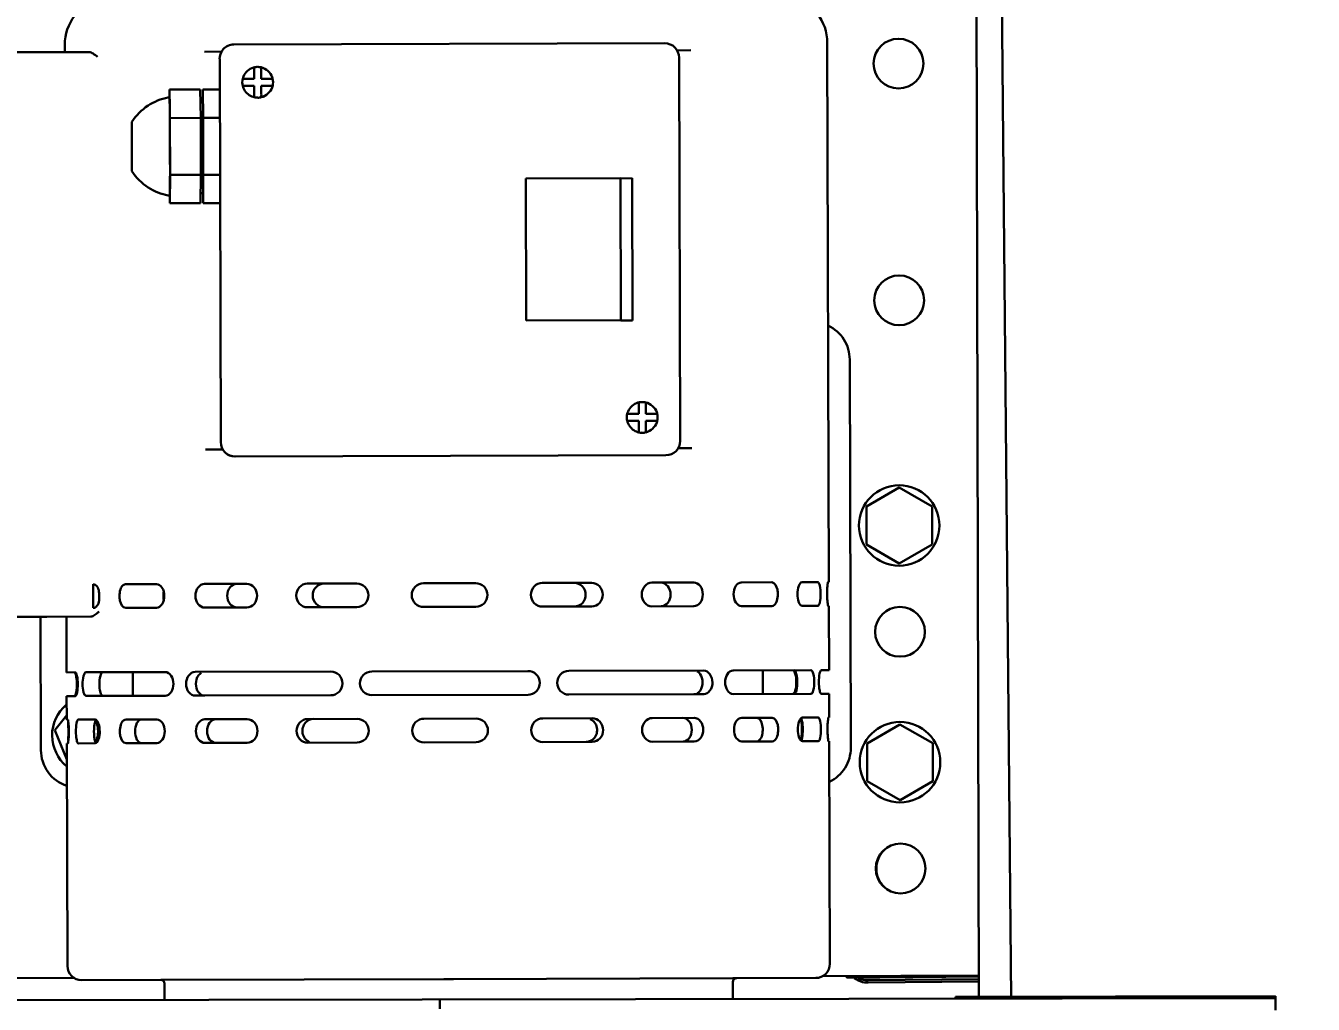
# Model space of a CAD drawing. Header units: millimetres. Extents: x 13935 to 21534, y -198 to 9202.
# Drawn here: x 15567.5 to 15839.3, y 677.2 to 883.9 of the extents above; entities that cross this region are included whole.
import ezdxf

# ---------------------------------------------------------------- set-up
doc = ezdxf.new("R2010")
doc.units = ezdxf.units.MM
doc.header["$LTSCALE"] = 326.7
doc.header["$PDMODE"] = 3
doc.header["$PDSIZE"] = 8
doc.linetypes.add('DASHED', pattern=[0.2, 0.1, -0.1])
doc.layers.get('0').update_dxf_attribs({"linetype": 'CONTINUOUS'})
doc.layers.get('Defpoints').update_dxf_attribs({"linetype": 'CONTINUOUS'})
doc.styles.get("Standard").update_dxf_attribs({"font": 'calibri.ttf'})
doc.dimstyles.get("Standard").update_dxf_attribs({"dimtxt": 35, "dimasz": 35, "dimexe": 0.08, "dimexo": 1, "dimtad": 1, "dimdsep": 46, "dimtxsty": 'Standard', "dimblk": '_FILLED', "dimblk1": '_FILLED', "dimblk2": '_FILLED', "dimcen": 0.09, "dimazin": 2, "dimtol": 1, "dimtp": 0.01, "dimtm": 0.01, "dimtfac": 1, "dimtofl": 0, "dimtmove": 0, "dimatfit": 3, "dimldrblk": '_FILLED', "dimfxl": 1, "dimtolj": 1, "dimarcsym": 0})

# ---------------------------------------------------------------- blocks, each defined once
blk = doc.blocks.new('_FILLED')
at = {"color": 0, "linetype": 'ByBlock'}
blk.add_solid([(0, 0), (-1, 0.2143), (-1, -0.2143)], dxfattribs=at)
blk = doc.blocks.new('*D1985')
at = {"color": 0, "linetype": 'ByBlock', "lineweight": -2}
for p, q in [((15649.72, 946.34), (15967.77, 946.34)), ((15967.69, 896.34), (15967.69, 742.4)), ((15967.69, 551.69), (15967.69, 705.64)), ((15689.04, 501.69), (15967.77, 501.69))]:
    blk.add_line(p, q, dxfattribs=at)
at = {"layer": 'Defpoints', "color": 0}
for p in [(15648.72, 946.34), (15967.69, 946.34), (15688.04, 501.69)]:
    blk.add_point(p, dxfattribs=at)
at = {"color": 0, "linetype": 'ByBlock', "lineweight": -2, "xscale": 50, "yscale": 50, "zscale": 50}
for p, rotation in [((15967.69, 946.34), 90), ((15967.69, 501.69), 270)]:
    blk.add_blockref('_FILLED', p, dxfattribs=dict(at, rotation=rotation))
at = {"color": 0, "lineweight": 30, "insert": (15967.69, 724.02), "char_height": 35, "attachment_point": 5}
blk.add_mtext('\\A1;\\A1;445', dxfattribs=at)

msp = doc.modelspace()

# ---------------------------------------------------------------- linework, layer by layer
at = {"linetype": 'Continuous', "lineweight": 30}
for p, q in [((15773.02394, 941.14297), (15775.54179, 678.42549)), ((15768.19123, 890.27777), (15768.70414, 678.41472)), ((15546.50279, 878.25118), (15571.55294, 878.32224)), ((15571.55294, 878.32224), (15580.83067, 878.34871)), ((15575.69574, 879.86848), (15575.7001, 878.3331)), ((15605.18864, 878.41907), (15608.84917, 878.42965)), ((15611.39157, 879.93916), (15702.38988, 880.1973)), ((15704.93213, 878.70216), (15707.87863, 878.71038)), ((15736.6951, 880.32523), (15737.01836, 766.38031)), ((15608.62993, 795.93098), (15608.40013, 876.93066)), ((15705.39834, 877.20582), (15705.62813, 796.20615)), ((15613.26436, 872.69454), (15613.26167, 872.69451)), ((15613.26436, 872.69454), (15614.09855, 872.69694)), ((15614.09855, 872.69694), (15615.6809, 872.70143)), ((15615.66706, 875.11363), (15615.66975, 875.11365)), ((15615.6809, 872.70143), (15615.67641, 874.2838)), ((15617.17639, 874.28805), (15617.18087, 872.70568)), ((15617.18087, 872.70568), (15618.76323, 872.71017)), ((15619.5888, 872.71248), (15618.76323, 872.71017)), ((15604.31633, 870.41834), (15597.81645, 870.39991)), ((15597.88944, 864.40047), (15597.81645, 870.39991)), ((15604.38932, 864.41891), (15604.31633, 870.41834)), ((15608.4078, 870.42995), (15604.81632, 870.41976)), ((15604.88931, 864.42033), (15604.81632, 870.41976)), ((15613.26592, 871.19452), (15613.26862, 871.19455)), ((15614.10281, 871.19694), (15613.26862, 871.19455)), ((15615.68516, 871.20143), (15614.10281, 871.19694)), ((15615.68965, 869.61906), (15615.68516, 871.20143)), ((15618.76748, 871.21018), (15617.18513, 871.20569)), ((15617.18513, 871.20569), (15617.18962, 869.62331)), ((15619.59306, 871.21249), (15618.76748, 871.21018)), ((15604.8223, 868.31208), (15604.32231, 868.31066)), ((15615.68769, 868.78912), (15615.685, 868.7891)), ((15604.38932, 864.41891), (15597.88944, 864.40047)), ((15597.92348, 852.40052), (15597.88944, 864.40047)), ((15604.42336, 852.41896), (15604.38932, 864.41891)), ((15604.88931, 864.42033), (15608.42483, 864.43036)), ((15604.88931, 864.42033), (15604.92335, 852.42038)), ((15597.88454, 846.4), (15597.92348, 852.40052)), ((15604.42336, 852.41896), (15597.92348, 852.40052)), ((15604.38442, 846.41844), (15604.42336, 852.41896)), ((15604.88441, 846.41986), (15604.92335, 852.42038)), ((15604.92335, 852.42038), (15608.45887, 852.43041)), ((15693.05606, 851.6956), (15673.05609, 851.66408)), ((15673.05609, 851.66408), (15673.10337, 821.66412)), ((15693.0538, 851.67074), (15695.47625, 851.67761)), ((15693.10334, 821.69564), (15693.05606, 851.6956)), ((15695.47625, 851.67761), (15695.56136, 821.67773)), ((15604.87843, 848.52755), (15604.37844, 848.52613)), ((15604.38442, 846.41844), (15597.88454, 846.4)), ((15604.88441, 846.41986), (15608.47589, 846.43005)), ((15673.10337, 821.66412), (15693.10334, 821.69564)), ((15695.56136, 821.67773), (15693.10108, 821.67075)), ((15741.42116, 813.39979), (15741.65379, 731.40012)), ((15694.46429, 801.9246), (15694.46159, 801.92458)), ((15694.46429, 801.9246), (15695.29848, 801.927)), ((15695.29848, 801.927), (15696.88083, 801.93149)), ((15696.86698, 804.34369), (15696.86968, 804.34371)), ((15696.88083, 801.93149), (15696.87634, 803.51386)), ((15698.37631, 803.51812), (15698.3808, 801.93574)), ((15698.3808, 801.93574), (15699.96315, 801.94023)), ((15700.78872, 801.94254), (15699.96315, 801.94023)), ((15694.46585, 800.42458), (15694.46854, 800.42461)), ((15695.30273, 800.427), (15694.46854, 800.42461)), ((15696.88508, 800.43149), (15695.30273, 800.427)), ((15696.88957, 798.84912), (15696.88508, 800.43149)), ((15699.96741, 800.44024), (15698.38505, 800.43575)), ((15698.38505, 800.43575), (15698.38954, 798.85337)), ((15700.79298, 800.44255), (15699.96741, 800.44024)), ((15696.88762, 798.01918), (15696.88493, 798.01916)), ((15609.09031, 794.43), (15605.42695, 794.41941)), ((15708.11694, 794.71072), (15705.16731, 794.70249)), ((15702.6367, 793.19765), (15611.63838, 792.93951)), ((15751.86776, 786.35203), (15744.94587, 782.34112)), ((15758.80226, 782.36296), (15751.86776, 786.35203)), ((15744.95848, 774.34113), (15744.94587, 782.34112)), ((15758.81487, 774.36297), (15758.80226, 782.36296)), ((15744.95848, 774.34113), (15751.89298, 770.35205)), ((15751.89298, 770.35205), (15758.81487, 774.36297)), ((15581.72164, 760.94084), (15581.70745, 765.94082)), ((15588.54368, 765.96069), (15595.05712, 765.97949)), ((15605.19637, 766.00863), (15614.13021, 766.03421)), ((15626.87285, 766.0706), (15637.35258, 766.10045)), ((15651.45126, 766.14053), (15662.45106, 766.17174)), ((15676.52571, 766.21158), (15686.96883, 766.24108)), ((15699.64173, 766.27679), (15708.50594, 766.3017)), ((15718.53657, 766.32978), (15724.95416, 766.34765)), ((15731.36066, 766.36535), (15734.70345, 766.37445)), ((15736.8587, 766.38004), (15737.01836, 766.38031)), ((15662.46524, 761.17176), (15651.46545, 761.14055)), ((15686.98302, 761.2411), (15676.53989, 761.2116)), ((15708.52012, 761.30172), (15699.65592, 761.27681)), ((15724.96835, 761.34767), (15718.55075, 761.3298)), ((15734.71764, 761.37447), (15731.37485, 761.36537)), ((15737.03254, 761.38033), (15736.87289, 761.38006)), ((15737.03254, 761.38033), (15737.0711, 747.79038)), ((15571.89122, 759.08272), (15543.60301, 759.00248)), ((15570.65696, 730.91504), (15570.57706, 759.07722)), ((15581.16895, 759.10919), (15571.89122, 759.08272)), ((15576.03838, 759.09358), (15576.07174, 747.33363)), ((15595.07131, 760.97951), (15588.55787, 760.96071)), ((15614.1444, 761.03423), (15605.21056, 761.00865)), ((15637.36676, 761.10047), (15626.88703, 761.07062)), ((15640.49601, 747.51932), (15673.4954, 747.61293)), ((15682.08884, 747.63723), (15710.57829, 747.71743)), ((15716.84429, 747.73498), (15733.19009, 747.78029)), ((15723.07115, 747.75234), (15723.08533, 742.75236)), ((15735.44967, 747.78638), (15737.0711, 747.79038)), ((15576.07174, 747.33363), (15576.07291, 747.33365)), ((15576.07291, 747.33365), (15577.87087, 747.33936)), ((15580.22314, 747.34635), (15596.87673, 747.39465)), ((15590.07168, 747.37503), (15590.08587, 742.37505)), ((15603.21058, 747.41286), (15631.87774, 747.49479)), ((15576.0871, 742.33367), (15576.08593, 742.33365)), ((15576.08593, 742.33365), (15576.10011, 737.33367)), ((15577.88505, 742.33938), (15576.0871, 742.33367)), ((15596.89092, 742.39467), (15580.23733, 742.34637)), ((15605.25066, 742.41868), (15603.22477, 742.41288)), ((15631.89193, 742.49481), (15605.25066, 742.41868)), ((15673.50959, 742.61295), (15640.5102, 742.51934)), ((15708.52842, 742.71166), (15682.10302, 742.63725)), ((15710.59248, 742.71745), (15708.52842, 742.71166)), ((15733.20427, 742.78031), (15716.85847, 742.735)), ((15737.08528, 742.7904), (15735.46386, 742.7864)), ((15737.08528, 742.7904), (15737.09947, 737.79042)), ((15576.09731, 738.32231), (15573.60641, 735.13826)), ((15576.10011, 737.33367), (15576.10128, 737.33369)), ((15576.10128, 737.33369), (15576.319, 737.33451)), ((15578.62597, 737.34158), (15582.08143, 737.35177)), ((15588.62479, 737.3708), (15595.13823, 737.38961)), ((15605.27748, 737.41874), (15614.21132, 737.44433)), ((15626.95395, 737.48071), (15637.43369, 737.51057)), ((15651.53237, 737.55065), (15662.53217, 737.58185)), ((15676.60682, 737.62169), (15687.04994, 737.65119)), ((15699.72284, 737.6869), (15708.58705, 737.71181)), ((15718.61768, 737.73989), (15725.03527, 737.75777)), ((15731.44177, 737.77547), (15734.78456, 737.78456)), ((15736.93981, 737.79016), (15737.09947, 737.79042)), ((15573.60641, 735.13826), (15576.12405, 728.8955)), ((15752.03269, 736.3523), (15745.1108, 732.34139)), ((15758.96719, 732.36323), (15752.03269, 736.3523)), ((15576.11547, 732.33371), (15576.1143, 732.33369)), ((15576.1143, 732.33369), (15576.24764, 685.33388)), ((15576.33319, 732.33453), (15576.11547, 732.33371)), ((15582.09561, 732.35179), (15578.64015, 732.3416)), ((15591.86956, 732.38016), (15588.63898, 732.37082)), ((15595.15242, 732.38963), (15591.86956, 732.38016)), ((15614.2255, 732.44435), (15605.29167, 732.41876)), ((15637.44787, 732.51059), (15626.96814, 732.48073)), ((15662.54635, 732.58187), (15651.54655, 732.55067)), ((15687.06413, 732.65121), (15676.621, 732.62171)), ((15706.22761, 732.70517), (15699.73703, 732.68692)), ((15708.60123, 732.71183), (15706.22761, 732.70517)), ((15721.79348, 732.74873), (15718.63186, 732.73991)), ((15725.04946, 732.75779), (15721.79348, 732.74873)), ((15734.79874, 732.78458), (15731.45596, 732.77549)), ((15737.11365, 732.79044), (15736.954, 732.79018)), ((15737.11365, 732.79044), (15737.24699, 685.79063)), ((15745.12341, 724.3414), (15745.1108, 732.34139)), ((15758.9798, 724.36324), (15758.96719, 732.36323)), ((15745.12341, 724.3414), (15752.05791, 720.35232)), ((15752.05791, 720.35232), (15758.9798, 724.36324)), ((15577.78009, 682.7849), (15548.26738, 682.70861)), ((15579.25726, 682.34242), (15579.25613, 682.3424)), ((15595.95606, 682.39154), (15579.25726, 682.34242)), ((15596.75602, 682.39385), (15595.95606, 682.39154)), ((15655.71448, 682.56217), (15596.75602, 682.39385)), ((15657.79715, 682.56808), (15655.71448, 682.56217)), ((15716.75562, 682.73429), (15657.79715, 682.56808)), ((15734.25551, 682.78213), (15716.75562, 682.73429)), ((15734.25439, 682.78211), (15734.25551, 682.78213)), ((15768.69237, 683.27837), (15735.66956, 683.19302)), ((15740.813, 682.78034), (15740.8084, 683.2063)), ((15768.69285, 683.08118), (15740.813, 682.78034)), ((15768.69409, 682.56603), (15745.28672, 682.31345)), ((15596.75833, 681.59205), (15596.76812, 678.14374)), ((15716.75785, 681.93249), (15716.7675, 678.5325)), ((15745.2907, 681.79801), (15768.69534, 682.05056)), ((15831.31783, 678.51338), (15480.69756, 677.96091)), ((15654.85862, 678.23514), (15654.86177, 676.23514)), ((15831.31783, 678.91336), (15763.75542, 678.8069)), ((15763.75605, 678.4069), (15763.75542, 678.8069)), ((15820.63629, 678.49653), (15820.63565, 678.89653))]:
    msp.add_line(p, q, dxfattribs=at)
at = {"linetype": 'DASHED', "lineweight": 30}
msp.add_line((15831.31783, 675.96091), (15831.31783, 678.91336), dxfattribs=at)
at = {"linetype": 'Continuous', "lineweight": 30}
for centre, radius in [((15751.73154, 875.90517), 5.25), ((15751.86078, 825.90534), 5.25), ((15751.87651, 778.35204), 8.5), ((15752.04172, 755.90557), 5.25), ((15752.04144, 728.35231), 8.5), ((15752.17096, 705.90574), 5.25)]:
    msp.add_circle(centre, radius, dxfattribs=at)
for centre, radius, start, end in [((15585.6957, 879.89685), 10, 105.2104809, 180.1625464), ((15726.69514, 880.29686), 10, 0.1625464, 75.1146119), ((15611.38789, 876.94243), 2.99664, 138.4787267, 141.7162862), ((15616.42054, 871.95445), 3.2503, 157.5195846, 166.5808391), ((15616.42727, 871.91969), 3.28407, 103.4266065, 106.1140679), ((15478.07167, 873.90915), 139.10523, 0.1560679, 0.3285245), ((15616.45489, 871.95891), 3.22323, 13.5205523, 19.4566704), ((15616.42028, 871.95232), 3.25001, 193.7405779, 202.7437988), ((15616.45493, 871.94827), 3.22323, 340.8693885, 346.8045441), ((15599.67851, 857.24702), 11.69367, 99.1403624, 100.8045885), ((15616.42158, 871.96653), 3.26269, 248.1354122, 256.7831763), ((15476.57659, 869.20867), 139.11366, 359.9965735, 0.1690229), ((15599.67192, 859.5631), 11.69353, 259.5199033, 261.1847056), ((15697.62047, 801.18451), 3.2503, 157.5195846, 166.5808391), ((15697.6272, 801.14975), 3.28407, 103.4266065, 106.1140679), ((15559.27159, 803.13921), 139.10523, 0.1560679, 0.3285245), ((15697.65482, 801.18897), 3.22323, 13.5205523, 19.4566704), ((15697.6202, 801.18238), 3.25001, 193.7405779, 202.7437988), ((15697.65486, 801.17833), 3.22323, 340.8693885, 346.8045441), ((15697.62151, 801.1966), 3.26269, 248.1354122, 256.7831763), ((15557.77652, 798.43873), 139.11366, 359.9965735, 0.1690229), ((15559.49532, 798.44316), 138.89483, 359.9947529, 0.1692176), ((15611.60134, 795.92164), 2.97487, 225.1896764, 228.4780558), ((15581.52399, 734.01986), 8.5, 130.3207935, 230.3970701), ((15551.27487, 734.77353), 25.18899, 0.1384747, 2.2869005), ((15551.28064, 734.75232), 25.18328, 358.033844, 0.1867797), ((15592.57685, 734.88102), 10.71378, 175.0329975, 185.3093576), ((15720.63691, 735.2431), 10.71379, 355.0157358, 5.2920948), ((15720.2645, 735.24323), 11.25741, 355.2798201, 5.0587469), ((15752.56413, 705.90848), 5.5, 135.0247579, 225.9284065), ((15579.24762, 685.34239), 3, 180.1625464, 270.1625464), ((15734.247, 685.78212), 3, 270.1625464, 0.1625464), ((15595.95834, 681.58978), 0.8, 0.1625464, 90.1625464), ((15717.55785, 681.93476), 0.8, 90.1625464, 180.1625464)]:
    msp.add_arc(centre, radius, start, end, dxfattribs=at)
for points, knots in [([(15582.59791, 877.35388), (15582.30118, 877.57927), (15581.77852, 877.99031), (15581.13977, 878.34961), (15580.83067, 878.34871)], [0, 0, 0, 0, 0.546592116, 1, 1, 1, 1]), ([(15702.38988, 880.1973), (15703.15523, 880.19947), (15704.75162, 879.56394), (15705.39616, 877.97118), (15705.39834, 877.20582)], [0, 0, 0, 0, 0.499997437, 1, 1, 1, 1]), ([(15615.67641, 874.2838), (15615.67586, 874.47779), (15615.7104, 874.77066), (15615.64502, 874.98021), (15615.69147, 875.11386), (15615.66975, 875.11365)], [0, 0, 0, 0, 0.701258335, 0.921489748, 1, 1, 1, 1]), ([(15617.16972, 875.11791), (15617.20686, 875.11827), (15617.12524, 874.89332), (15617.17403, 874.80667), (15617.17462, 874.70675)], [0, 0, 0, 0, 0.270973045, 1, 1, 1, 1]), ([(15597.82097, 868.79217), (15597.85004, 868.79687), (15597.79685, 868.59672), (15597.86025, 868.41262), (15597.83532, 867.93215), (15597.85051, 867.60061), (15597.85294, 867.40019)], [0, 0, 0, 0, 0.063443038, 0.253706626, 0.568189592, 1, 1, 1, 1]), ([(15597.85294, 867.40019), (15597.85964, 866.84976), (15597.88713, 863.84992), (15597.89951, 860.84997), (15597.90646, 858.4005)], [0, 0, 0, 0, 0.183493749, 1, 1, 1, 1]), ([(15615.68769, 868.78912), (15615.72484, 868.78948), (15615.64193, 869.0128), (15615.69024, 869.10042), (15615.69025, 869.20035)], [0, 0, 0, 0, 0.271011611, 1, 1, 1, 1]), ([(15617.18962, 869.62331), (15617.19017, 869.42932), (15617.22636, 869.13715), (15617.16217, 868.9263), (15617.20939, 868.79359), (15617.18767, 868.79338)], [0, 0, 0, 0, 0.701228641, 0.921467604, 1, 1, 1, 1]), ([(15589.87863, 858.37753), (15589.87674, 859.04361), (15589.86985, 860.2639), (15589.86787, 861.73849), (15589.84931, 862.6327), (15589.86121, 863.18169), (15589.82424, 863.32925), (15589.85242, 863.59865), (15589.83567, 863.57281)], [0, 0, 0, 0, 0.384602246, 0.71001624, 0.834345403, 0.926239497, 0.98221894, 1, 1, 1, 1]), ([(15589.82266, 858.37699), (15589.82453, 857.71755), (15589.8314, 856.49884), (15589.83314, 855.06139), (15589.85187, 854.12867), (15589.83912, 853.64539), (15589.87869, 853.3609), (15589.84556, 853.21156), (15589.86515, 853.18171)], [0, 0, 0, 0, 0.38076679, 0.704152554, 0.828581052, 0.921480885, 0.979386965, 1, 1, 1, 1]), ([(15589.86515, 853.18171), (15589.88205, 853.15596), (15589.85232, 853.42522), (15589.88848, 853.57302), (15589.87345, 854.12197), (15589.88695, 855.01636), (15589.88055, 856.49103), (15589.88052, 857.71142), (15589.87863, 858.37753)], [0, 0, 0, 0, 0.017782004, 0.073763272, 0.165659182, 0.289991356, 0.615406855, 1, 1, 1, 1]), ([(15597.90646, 858.4005), (15597.909, 857.50396), (15597.91475, 854.50389), (15597.91766, 851.50376), (15597.90401, 849.40026)], [0, 0, 0, 0, 0.298839996, 1, 1, 1, 1]), ([(15597.90401, 849.40026), (15597.90271, 849.19977), (15597.8894, 848.86806), (15597.91707, 848.38763), (15597.85468, 848.20308), (15597.90904, 848.00322), (15597.87993, 848.00774)], [0, 0, 0, 0, 0.431806209, 0.746290171, 0.93655542, 1, 1, 1, 1]), ([(15736.90787, 820.57708), (15738.23086, 819.93649), (15740.56301, 817.86799), (15741.41699, 814.86989), (15741.42116, 813.39979)], [0, 0, 0, 0, 0.499968009, 1, 1, 1, 1]), ([(15696.87634, 803.51386), (15696.87579, 803.70785), (15696.91032, 804.00072), (15696.84494, 804.21027), (15696.89139, 804.34392), (15696.86968, 804.34371)], [0, 0, 0, 0, 0.701258335, 0.921489748, 1, 1, 1, 1]), ([(15698.36965, 804.34797), (15698.40679, 804.34833), (15698.32516, 804.12338), (15698.37396, 804.03673), (15698.37454, 803.93681)], [0, 0, 0, 0, 0.270973045, 1, 1, 1, 1]), ([(15696.88762, 798.01918), (15696.92477, 798.01954), (15696.84185, 798.24286), (15696.89016, 798.33048), (15696.89018, 798.43041)], [0, 0, 0, 0, 0.271011611, 1, 1, 1, 1]), ([(15698.38759, 798.02344), (15698.42431, 798.02379), (15698.34231, 798.24479), (15698.39013, 798.33149), (15698.39015, 798.43044)], [0, 0, 0, 0, 0.270683213, 1, 1, 1, 1]), ([(15611.63838, 792.93951), (15610.87303, 792.93734), (15609.27664, 793.57286), (15608.6321, 795.16562), (15608.62993, 795.93098)], [0, 0, 0, 0, 0.499997437, 1, 1, 1, 1]), ([(15705.62813, 796.20615), (15705.6303, 795.44079), (15704.9948, 793.84439), (15703.40205, 793.19982), (15702.6367, 793.19765)], [0, 0, 0, 0, 0.500002563, 1, 1, 1, 1]), ([(15581.70742, 765.95335), (15582.00205, 765.9542), (15582.70123, 765.51101), (15582.85112, 764.77469), (15582.91846, 764.36346)], [0, 0, 0, 0, 0.414190639, 1, 1, 1, 1]), ([(15588.54368, 765.96069), (15588.36271, 765.96016), (15587.82342, 765.71897), (15587.3516, 764.75391), (15587.23866, 763.926), (15587.23999, 763.4569)], [0, 0, 0, 0, 0.178583334, 0.537085632, 1, 1, 1, 1]), ([(15596.71409, 763.48425), (15596.71235, 764.09618), (15596.50598, 765.19502), (15595.51394, 765.98081), (15595.05712, 765.97949)], [0, 0, 0, 0, 0.572567203, 1, 1, 1, 1]), ([(15605.19637, 766.00863), (15604.68383, 766.00716), (15603.56916, 765.30957), (15603.29404, 764.12117), (15603.29579, 763.50317)], [0, 0, 0, 0, 0.453358511, 1, 1, 1, 1]), ([(15612.0293, 766.02766), (15611.49206, 766.02612), (15610.33252, 765.36199), (15610.00421, 764.14355), (15610.00597, 763.52186)], [0, 0, 0, 0, 0.463561267, 1, 1, 1, 1]), ([(15616.29047, 763.54038), (15616.28869, 764.16705), (15615.89718, 765.4117), (15614.69143, 766.03582), (15614.13021, 766.03421)], [0, 0, 0, 0, 0.527553177, 1, 1, 1, 1]), ([(15626.87285, 766.0706), (15626.27424, 766.06889), (15625.00592, 765.48795), (15624.56033, 764.19544), (15624.56212, 763.564)], [0, 0, 0, 0, 0.486651683, 1, 1, 1, 1]), ([(15630.43197, 766.08028), (15629.81981, 766.07854), (15628.53182, 765.51177), (15628.05551, 764.20697), (15628.05731, 763.57351)], [0, 0, 0, 0, 0.49144824, 1, 1, 1, 1]), ([(15639.80536, 763.60742), (15639.80356, 764.24407), (15639.28758, 765.5581), (15637.97728, 766.10223), (15637.35258, 766.10045)], [0, 0, 0, 0, 0.504734112, 1, 1, 1, 1]), ([(15651.45126, 766.14053), (15650.81376, 766.13872), (15649.4862, 765.60248), (15648.95546, 764.27183), (15648.95727, 763.63344)], [0, 0, 0, 0, 0.499649747, 1, 1, 1, 1]), ([(15664.95697, 763.67883), (15664.95516, 764.31713), (15664.41801, 765.64435), (15663.08808, 766.17354), (15662.45106, 766.17174)], [0, 0, 0, 0, 0.500502483, 1, 1, 1, 1]), ([(15676.52571, 766.21158), (15675.90236, 766.20982), (15674.59729, 765.65665), (15674.09147, 764.34111), (15674.09327, 763.70469)], [0, 0, 0, 0, 0.494812134, 1, 1, 1, 1]), ([(15685.67027, 763.73694), (15685.66848, 764.37013), (15685.18846, 765.67037), (15683.90009, 766.23195), (15683.28974, 766.23023)], [0, 0, 0, 0, 0.509185934, 1, 1, 1, 1]), ([(15689.28327, 763.7476), (15689.28148, 764.37867), (15688.83324, 765.66631), (15687.5652, 766.24276), (15686.96883, 766.24108)], [0, 0, 0, 0, 0.514137961, 1, 1, 1, 1]), ([(15699.64173, 766.27679), (15699.0835, 766.27522), (15697.88662, 765.64023), (15697.50787, 764.39699), (15697.50965, 763.77078)], [0, 0, 0, 0, 0.471303797, 1, 1, 1, 1]), ([(15703.59265, 763.78734), (15703.59089, 764.40856), (15703.26192, 765.62088), (15702.10486, 766.28317), (15701.57096, 766.28167)], [0, 0, 0, 0, 0.537800267, 1, 1, 1, 1]), ([(15710.40304, 763.80701), (15710.40129, 764.4245), (15710.12615, 765.60632), (15709.01484, 766.30312), (15708.50594, 766.3017)], [0, 0, 0, 0, 0.54820242, 1, 1, 1, 1]), ([(15718.53657, 766.32978), (15718.08383, 766.32851), (15717.10623, 765.52984), (15716.91251, 764.43663), (15716.91424, 763.82523)], [0, 0, 0, 0, 0.425455183, 1, 1, 1, 1]), ([(15726.24893, 763.85124), (15726.24802, 764.17213), (15726.1858, 765.07279), (15725.60379, 766.34946), (15724.95416, 766.34765)], [0, 0, 0, 0, 0.330639928, 1, 1, 1, 1]), ([(15731.36066, 766.36535), (15731.02999, 766.36445), (15730.46584, 765.29567), (15730.40589, 764.46023), (15730.40759, 763.86273)], [0, 0, 0, 0, 0.35626278, 1, 1, 1, 1]), ([(15735.26983, 763.87596), (15735.26815, 764.46794), (15735.20145, 765.27689), (15735.01121, 766.09241), (15734.80103, 766.37471), (15734.70345, 766.37445)], [0, 0, 0, 0, 0.672993709, 0.889064856, 1, 1, 1, 1]), ([(15734.71764, 761.37447), (15734.81521, 761.37473), (15735.02381, 761.65818), (15735.20939, 762.47472), (15735.2715, 763.284), (15735.26983, 763.87596)], [0, 0, 0, 0, 0.110928219, 0.326994672, 1, 1, 1, 1]), ([(15736.8587, 766.38004), (15736.79164, 766.37989), (15736.80281, 766.00244), (15736.6986, 765.60215), (15736.68414, 764.77257), (15736.66796, 764.19892), (15736.66887, 763.87959)], [0, 0, 0, 0, 0.079946932, 0.296420555, 0.619318452, 1, 1, 1, 1]), ([(15736.66887, 763.87959), (15736.66977, 763.56024), (15736.68922, 762.98665), (15736.70836, 762.15719), (15736.81488, 761.75732), (15736.80581, 761.37991), (15736.87289, 761.38006)], [0, 0, 0, 0, 0.380667644, 0.703558374, 0.920036006, 1, 1, 1, 1]), ([(15582.92367, 762.52521), (15582.85866, 762.11358), (15582.71295, 761.37639), (15582.01632, 760.92918), (15581.72167, 760.92833)], [0, 0, 0, 0, 0.585815348, 1, 1, 1, 1]), ([(15587.23999, 763.4569), (15587.2409, 763.13595), (15587.30406, 762.22877), (15587.90391, 760.95881), (15588.55787, 760.96071)], [0, 0, 0, 0, 0.329208792, 1, 1, 1, 1]), ([(15595.07131, 760.97951), (15595.52815, 760.98083), (15596.51567, 761.77232), (15596.71582, 762.87232), (15596.71409, 763.48425)], [0, 0, 0, 0, 0.427444091, 1, 1, 1, 1]), ([(15603.29579, 763.50317), (15603.29755, 762.88516), (15603.5794, 761.69835), (15604.69803, 761.00718), (15605.21056, 761.00865)], [0, 0, 0, 0, 0.546650357, 1, 1, 1, 1]), ([(15610.00597, 763.52186), (15610.00774, 762.90015), (15610.34296, 761.68359), (15611.50628, 761.02614), (15612.04348, 761.02768)], [0, 0, 0, 0, 0.536456683, 1, 1, 1, 1]), ([(15614.1444, 761.03423), (15614.70563, 761.03584), (15615.9078, 761.66685), (15616.29225, 762.9137), (15616.29047, 763.54038)], [0, 0, 0, 0, 0.472454752, 1, 1, 1, 1]), ([(15624.56212, 763.564), (15624.56391, 762.93255), (15625.01683, 761.6426), (15626.28844, 761.06891), (15626.88703, 761.07062)], [0, 0, 0, 0, 0.513355437, 1, 1, 1, 1]), ([(15628.05731, 763.57351), (15628.0591, 762.94003), (15628.54282, 761.63795), (15629.83402, 761.07856), (15630.44616, 761.0803)], [0, 0, 0, 0, 0.508568441, 1, 1, 1, 1]), ([(15637.36676, 761.10047), (15637.99148, 761.10225), (15639.29867, 761.65385), (15639.80717, 762.97078), (15639.80536, 763.60742)], [0, 0, 0, 0, 0.495273018, 1, 1, 1, 1]), ([(15648.95727, 763.63344), (15648.95908, 762.99504), (15649.49738, 761.66742), (15650.82796, 761.13874), (15651.46545, 761.14055)], [0, 0, 0, 0, 0.500357117, 1, 1, 1, 1]), ([(15662.46524, 761.17176), (15663.10227, 761.17356), (15664.42918, 761.71029), (15664.95878, 763.04053), (15664.95697, 763.67883)], [0, 0, 0, 0, 0.499504588, 1, 1, 1, 1]), ([(15674.09327, 763.70469), (15674.09508, 763.06826), (15674.60837, 761.75561), (15675.91655, 761.20984), (15676.53989, 761.2116)], [0, 0, 0, 0, 0.50519469, 1, 1, 1, 1]), ([(15683.30393, 761.23025), (15683.91429, 761.23197), (15685.19946, 761.80085), (15685.67207, 763.10378), (15685.67027, 763.73694)], [0, 0, 0, 0, 0.490830445, 1, 1, 1, 1]), ([(15686.98302, 761.2411), (15687.57939, 761.24278), (15688.84415, 761.82639), (15689.28506, 763.11654), (15689.28327, 763.7476)], [0, 0, 0, 0, 0.485868786, 1, 1, 1, 1]), ([(15697.50965, 763.77078), (15697.51143, 763.14455), (15697.89723, 761.90347), (15699.09768, 761.27524), (15699.65592, 761.27681)], [0, 0, 0, 0, 0.528702209, 1, 1, 1, 1]), ([(15701.58515, 761.28169), (15702.11905, 761.28319), (15703.27235, 761.952), (15703.59441, 763.16615), (15703.59265, 763.78734)], [0, 0, 0, 0, 0.462214892, 1, 1, 1, 1]), ([(15708.52012, 761.30172), (15709.02902, 761.30314), (15710.13639, 762.00618), (15710.40479, 763.18953), (15710.40304, 763.80701)], [0, 0, 0, 0, 0.4518025, 1, 1, 1, 1]), ([(15716.91424, 763.82523), (15716.91598, 763.21382), (15717.11592, 762.12171), (15718.098, 761.32853), (15718.55075, 761.3298)], [0, 0, 0, 0, 0.574547465, 1, 1, 1, 1]), ([(15724.96835, 761.34767), (15725.14658, 761.34817), (15725.68008, 761.59238), (15726.13917, 762.55715), (15726.25026, 763.38234), (15726.24893, 763.85124)], [0, 0, 0, 0, 0.176715852, 0.535079861, 1, 1, 1, 1]), ([(15730.40759, 763.86273), (15730.40928, 763.2652), (15730.47402, 762.43006), (15731.04415, 761.36447), (15731.37485, 761.36537)], [0, 0, 0, 0, 0.643730231, 1, 1, 1, 1]), ([(15581.16895, 759.10919), (15581.47807, 759.11009), (15582.1148, 759.47303), (15582.63506, 759.88721), (15582.93051, 760.11435)], [0, 0, 0, 0, 0.453391708, 1, 1, 1, 1]), ([(15673.50959, 742.61295), (15674.14225, 742.61474), (15675.46785, 743.15502), (15676.26961, 745.1208), (15675.45669, 747.08198), (15674.12806, 747.61472), (15673.4954, 747.61293)], [0, 0, 0, 0, 0.248144564, 0.500000877, 0.751858588, 1, 1, 1, 1]), ([(15682.08884, 747.63723), (15681.46909, 747.63548), (15680.1649, 747.07913), (15679.38942, 745.12956), (15680.17598, 743.18444), (15681.48329, 742.6355), (15682.10302, 742.63725)], [0, 0, 0, 0, 0.245848548, 0.500000396, 0.754153999, 1, 1, 1, 1]), ([(15710.59248, 742.71745), (15711.63371, 742.72037), (15713.28989, 745.22512), (15711.61954, 747.72035), (15710.57829, 747.71743)], [0, 0, 0, 0, 0.499994546, 1, 1, 1, 1]), ([(15716.84429, 747.73498), (15715.83106, 747.73214), (15714.40629, 745.22804), (15715.84522, 742.73216), (15716.85847, 742.735)], [0, 0, 0, 0, 0.499993528, 1, 1, 1, 1]), ([(15729.38747, 747.76771), (15729.44059, 747.76787), (15729.7536, 747.64373), (15729.85381, 747.28233), (15729.92794, 747.02872)], [0, 0, 0, 0, 0.167406517, 1, 1, 1, 1]), ([(15729.65001, 742.77015), (15729.94512, 742.77095), (15730.33127, 743.91663), (15730.38691, 745.27217), (15730.32352, 746.62746), (15729.93096, 747.77093), (15729.63582, 747.77013)], [0, 0, 0, 0, 0.165397213, 0.499987798, 0.834587066, 1, 1, 1, 1]), ([(15733.20427, 742.78031), (15733.50338, 742.78112), (15733.91361, 743.91611), (15733.96754, 745.28242), (15733.90581, 746.64847), (15733.48922, 747.7811), (15733.19009, 747.78029)], [0, 0, 0, 0, 0.166900452, 0.499989319, 0.833086119, 1, 1, 1, 1]), ([(15735.44967, 747.78638), (15735.35861, 747.78614), (15735.17369, 747.49272), (15734.97256, 746.69929), (15734.85075, 745.28472), (15734.98056, 743.87086), (15735.18624, 743.07855), (15735.37278, 742.78616), (15735.46386, 742.7864)], [0, 0, 0, 0, 0.052054348, 0.159621477, 0.49998893, 0.840364625, 0.947938481, 1, 1, 1, 1]), ([(15577.69316, 747.33763), (15577.78589, 747.33788), (15577.97547, 747.03521), (15578.03544, 746.78691), (15578.07831, 746.5994)], [0, 0, 0, 0, 0.32527248, 1, 1, 1, 1]), ([(15577.88505, 742.33938), (15577.97865, 742.33966), (15578.17411, 742.62732), (15578.3858, 743.4281), (15578.51335, 744.84127), (15578.37777, 746.25366), (15578.16157, 747.05316), (15577.96444, 747.33964), (15577.87087, 747.33936)], [0, 0, 0, 0, 0.053272772, 0.160933111, 0.500019109, 0.839092555, 0.946738087, 1, 1, 1, 1]), ([(15578.07831, 746.5994), (15578.12228, 746.40707), (15578.26796, 745.51146), (15578.27641, 744.59519), (15578.21034, 743.88921)], [0, 0, 0, 0, 0.217671378, 1, 1, 1, 1]), ([(15580.22314, 747.34635), (15579.9203, 747.34546), (15579.48612, 746.22164), (15579.4345, 744.84401), (15579.49388, 743.46676), (15579.93453, 742.34548), (15580.23733, 742.34637)], [0, 0, 0, 0, 0.168229126, 0.500018142, 0.831795154, 1, 1, 1, 1]), ([(15583.75537, 747.3563), (15583.45659, 747.35542), (15583.04578, 746.22095), (15582.99326, 744.85403), (15583.05348, 743.48752), (15583.47081, 742.35544), (15583.76956, 742.35632)], [0, 0, 0, 0, 0.166718287, 0.500017192, 0.833304574, 1, 1, 1, 1]), ([(15596.89092, 742.39467), (15597.90805, 742.3976), (15599.3656, 744.90172), (15597.89381, 747.39758), (15596.87673, 747.39465)], [0, 0, 0, 0, 0.500012302, 1, 1, 1, 1]), ([(15603.21058, 747.41286), (15602.7049, 747.4114), (15601.59646, 746.70646), (15601.17421, 744.907), (15601.60666, 743.10996), (15602.71911, 742.41142), (15603.22477, 742.41288)], [0, 0, 0, 0, 0.224393005, 0.500008677, 0.775618011, 1, 1, 1, 1]), ([(15631.89193, 742.49481), (15632.51347, 742.49658), (15633.82042, 743.05084), (15634.60107, 745.00255), (15633.80934, 746.94979), (15632.49927, 747.49656), (15631.87774, 747.49479)], [0, 0, 0, 0, 0.246153755, 0.500004426, 0.753852907, 1, 1, 1, 1]), ([(15640.49601, 747.51932), (15639.86206, 747.51752), (15638.53458, 746.97867), (15637.72865, 745.01142), (15638.54575, 743.0488), (15639.87626, 742.51754), (15640.5102, 742.51934)], [0, 0, 0, 0, 0.248353142, 0.500003881, 0.751652869, 1, 1, 1, 1]), ([(15729.92794, 747.02872), (15730.09375, 746.4615), (15730.18543, 745.26905), (15730.10025, 744.07608), (15729.93743, 743.5082)], [0, 0, 0, 0, 0.500087089, 1, 1, 1, 1]), ([(15578.21034, 743.88921), (15578.17905, 743.55487), (15578.09336, 743.05395), (15577.94346, 742.50741), (15577.80243, 742.38087)], [0, 0, 0, 0, 0.63927355, 1, 1, 1, 1]), ([(15729.93743, 743.5082), (15729.90673, 743.40112), (15729.8157, 743.12432), (15729.60194, 742.76833), (15729.40165, 742.76773)], [0, 0, 0, 0, 0.357402915, 1, 1, 1, 1]), ([(15576.54995, 734.83525), (15576.54904, 735.1546), (15576.53003, 735.72917), (15576.50015, 736.5559), (15576.39772, 736.96222), (15576.38726, 737.33474), (15576.319, 737.33451)], [0, 0, 0, 0, 0.3799315, 0.702318451, 0.918788403, 1, 1, 1, 1]), ([(15578.62597, 737.34158), (15578.34468, 737.34074), (15578.09927, 736.119), (15578.04579, 735.43204), (15578.04747, 734.83984)], [0, 0, 0, 0, 0.322024761, 1, 1, 1, 1]), ([(15582.29411, 737.28475), (15582.2638, 737.25462), (15582.12382, 737.05611), (15582.06387, 736.81616), (15582.02114, 736.62334)], [0, 0, 0, 0, 0.177875513, 1, 1, 1, 1]), ([(15583.0736, 734.85466), (15583.0719, 735.45256), (15583.00565, 736.2983), (15582.4161, 737.35275), (15582.08143, 737.35177)], [0, 0, 0, 0, 0.641134503, 1, 1, 1, 1]), ([(15588.62479, 737.3708), (15588.44382, 737.37028), (15587.90453, 737.12909), (15587.43271, 736.16402), (15587.31977, 735.33611), (15587.3211, 734.86701)], [0, 0, 0, 0, 0.178583334, 0.537085632, 1, 1, 1, 1]), ([(15591.85608, 737.37988), (15591.46269, 737.37874), (15590.64573, 736.46724), (15590.50764, 734.87596), (15590.65473, 733.2855), (15591.47691, 732.37876), (15591.87027, 732.3799)], [0, 0, 0, 0, 0.197442637, 0.500012964, 0.802574998, 1, 1, 1, 1]), ([(15596.79519, 734.89437), (15596.79346, 735.50629), (15596.58709, 736.60513), (15595.59505, 737.39092), (15595.13823, 737.38961)], [0, 0, 0, 0, 0.572567203, 1, 1, 1, 1]), ([(15605.27748, 737.41874), (15604.76494, 737.41727), (15603.65027, 736.71969), (15603.37515, 735.53129), (15603.3769, 734.91328)], [0, 0, 0, 0, 0.453358511, 1, 1, 1, 1]), ([(15616.37158, 734.95049), (15616.3698, 735.57717), (15615.97829, 736.82181), (15614.77253, 737.44593), (15614.21132, 737.44433)], [0, 0, 0, 0, 0.527553177, 1, 1, 1, 1]), ([(15626.95395, 737.48071), (15626.35535, 737.47901), (15625.08703, 736.89807), (15624.64143, 735.60556), (15624.64323, 734.97411)], [0, 0, 0, 0, 0.486651683, 1, 1, 1, 1]), ([(15626.53955, 736.75161), (15626.00749, 736.17495), (15625.50756, 734.43419), (15626.6113, 732.96945), (15627.31308, 732.66514)], [0, 0, 0, 0, 0.50635814, 1, 1, 1, 1]), ([(15639.88647, 735.01754), (15639.88467, 735.65418), (15639.36869, 736.96821), (15638.05839, 737.51235), (15637.43369, 737.51057)], [0, 0, 0, 0, 0.504734112, 1, 1, 1, 1]), ([(15651.53237, 737.55065), (15650.89487, 737.54884), (15649.56731, 737.01259), (15649.03656, 735.68194), (15649.03838, 735.04355)], [0, 0, 0, 0, 0.499649861, 1, 1, 1, 1]), ([(15665.03808, 735.08894), (15665.03627, 735.72724), (15664.49911, 737.05447), (15663.16919, 737.58366), (15662.53217, 737.58185)], [0, 0, 0, 0, 0.500502619, 1, 1, 1, 1]), ([(15676.60682, 737.62169), (15675.98347, 737.61993), (15674.6784, 737.06676), (15674.17258, 735.75123), (15674.17438, 735.11481)], [0, 0, 0, 0, 0.494812134, 1, 1, 1, 1]), ([(15687.42991, 733.37966), (15687.96051, 733.95728), (15688.45637, 735.69453), (15687.36038, 737.16113), (15686.66036, 737.46622)], [0, 0, 0, 0, 0.50669264, 1, 1, 1, 1]), ([(15689.36438, 735.15771), (15689.36259, 735.78879), (15688.91435, 737.07642), (15687.64631, 737.65288), (15687.04994, 737.65119)], [0, 0, 0, 0, 0.514137961, 1, 1, 1, 1]), ([(15699.72284, 737.6869), (15699.16461, 737.68533), (15697.96773, 737.05035), (15697.58898, 735.80711), (15697.59076, 735.18089)], [0, 0, 0, 0, 0.471303797, 1, 1, 1, 1]), ([(15710.48415, 735.21712), (15710.4824, 735.83461), (15710.20726, 737.01643), (15709.09595, 737.71324), (15708.58705, 737.71181)], [0, 0, 0, 0, 0.54820242, 1, 1, 1, 1]), ([(15718.61768, 737.73989), (15718.16494, 737.73863), (15717.18734, 736.93995), (15716.99362, 735.84674), (15716.99535, 735.23535)], [0, 0, 0, 0, 0.425455183, 1, 1, 1, 1]), ([(15721.79278, 732.74846), (15722.1819, 732.74954), (15722.86338, 733.52097), (15723.08303, 734.8119), (15723.08814, 736.29438), (15722.42645, 737.75024), (15721.7786, 737.74844)], [0, 0, 0, 0, 0.198341949, 0.423655714, 0.66977151, 1, 1, 1, 1]), ([(15726.33004, 735.26135), (15726.32913, 735.58224), (15726.26691, 736.4829), (15725.6849, 737.75957), (15725.03527, 737.75777)], [0, 0, 0, 0, 0.330639928, 1, 1, 1, 1]), ([(15731.44177, 737.77547), (15731.1111, 737.77456), (15730.54695, 736.70578), (15730.487, 735.87034), (15730.4887, 735.27284)], [0, 0, 0, 0, 0.35626278, 1, 1, 1, 1]), ([(15731.47806, 736.23587), (15731.46517, 736.38118), (15731.40955, 736.83822), (15731.33458, 737.31288), (15731.18048, 737.59055)], [0, 0, 0, 0, 0.314765445, 1, 1, 1, 1]), ([(15735.35093, 735.28607), (15735.34925, 735.87805), (15735.28256, 736.68701), (15735.09232, 737.50253), (15734.88214, 737.78483), (15734.78456, 737.78456)], [0, 0, 0, 0, 0.672993709, 0.889064856, 1, 1, 1, 1]), ([(15736.93981, 737.79016), (15736.87275, 737.79001), (15736.88392, 737.41255), (15736.77971, 737.01227), (15736.76525, 736.18268), (15736.74907, 735.60903), (15736.74998, 735.2897)], [0, 0, 0, 0, 0.079946932, 0.296420555, 0.619318452, 1, 1, 1, 1]), ([(15576.33319, 732.33453), (15576.40147, 732.33476), (15576.40975, 732.70728), (15576.50993, 733.11434), (15576.53509, 733.9412), (15576.55085, 734.5159), (15576.54995, 734.83525)], [0, 0, 0, 0, 0.081235637, 0.297717921, 0.620097733, 1, 1, 1, 1]), ([(15578.04747, 734.83984), (15578.04915, 734.24764), (15578.10646, 733.5611), (15578.35891, 732.34076), (15578.64015, 732.3416)], [0, 0, 0, 0, 0.678004898, 1, 1, 1, 1]), ([(15582.09561, 732.35179), (15582.43032, 732.35277), (15583.01379, 733.41059), (15583.07529, 734.25674), (15583.0736, 734.85466)], [0, 0, 0, 0, 0.358886721, 1, 1, 1, 1]), ([(15587.3211, 734.86701), (15587.32201, 734.54607), (15587.38517, 733.63888), (15587.98502, 732.36893), (15588.63898, 732.37082)], [0, 0, 0, 0, 0.329208792, 1, 1, 1, 1]), ([(15595.15242, 732.38963), (15595.60926, 732.39094), (15596.59678, 733.18244), (15596.79693, 734.28244), (15596.79519, 734.89437)], [0, 0, 0, 0, 0.427444091, 1, 1, 1, 1]), ([(15603.3769, 734.91328), (15603.37866, 734.29528), (15603.66051, 733.10847), (15604.77914, 732.41729), (15605.29167, 732.41876)], [0, 0, 0, 0, 0.546650357, 1, 1, 1, 1]), ([(15614.2255, 732.44435), (15614.78674, 732.44595), (15615.98891, 733.07696), (15616.37336, 734.32382), (15616.37158, 734.95049)], [0, 0, 0, 0, 0.472454752, 1, 1, 1, 1]), ([(15624.64323, 734.97411), (15624.64502, 734.34267), (15625.09794, 733.05271), (15626.36955, 732.47903), (15626.96814, 732.48073)], [0, 0, 0, 0, 0.513355437, 1, 1, 1, 1]), ([(15637.44787, 732.51059), (15638.07259, 732.51237), (15639.37978, 733.06396), (15639.88828, 734.3809), (15639.88647, 735.01754)], [0, 0, 0, 0, 0.495273018, 1, 1, 1, 1]), ([(15649.03838, 735.04355), (15649.04019, 734.40516), (15649.57849, 733.07754), (15650.90907, 732.54886), (15651.54655, 732.55067)], [0, 0, 0, 0, 0.500357254, 1, 1, 1, 1]), ([(15662.54635, 732.58187), (15663.18338, 732.58368), (15664.51029, 733.1204), (15665.03989, 734.45065), (15665.03808, 735.08894)], [0, 0, 0, 0, 0.499504702, 1, 1, 1, 1]), ([(15674.17438, 735.11481), (15674.17619, 734.47837), (15674.68948, 733.16572), (15675.99766, 732.61995), (15676.621, 732.62171)], [0, 0, 0, 0, 0.50519469, 1, 1, 1, 1]), ([(15687.06413, 732.65121), (15687.6605, 732.6529), (15688.92526, 733.23651), (15689.36617, 734.52665), (15689.36438, 735.15771)], [0, 0, 0, 0, 0.485868786, 1, 1, 1, 1]), ([(15697.59076, 735.18089), (15697.59254, 734.55466), (15697.97834, 733.31358), (15699.17879, 732.68535), (15699.73703, 732.68692)], [0, 0, 0, 0, 0.528702209, 1, 1, 1, 1]), ([(15708.60123, 732.71183), (15709.11013, 732.71326), (15710.2175, 733.4163), (15710.4859, 734.59965), (15710.48415, 735.21712)], [0, 0, 0, 0, 0.4518025, 1, 1, 1, 1]), ([(15716.99535, 735.23535), (15716.99709, 734.62394), (15717.19703, 733.53182), (15718.17911, 732.73865), (15718.63186, 732.73991)], [0, 0, 0, 0, 0.574547465, 1, 1, 1, 1]), ([(15725.04946, 732.75779), (15725.22768, 732.75828), (15725.76119, 733.00249), (15726.22028, 733.96726), (15726.33137, 734.79246), (15726.33004, 735.26135)], [0, 0, 0, 0, 0.176715852, 0.535079861, 1, 1, 1, 1]), ([(15730.4887, 735.27284), (15730.49039, 734.67532), (15730.55513, 733.84018), (15731.12526, 732.77458), (15731.45596, 732.77549)], [0, 0, 0, 0, 0.643730231, 1, 1, 1, 1]), ([(15731.31019, 734.31227), (15731.29863, 734.18013), (15731.24888, 733.74861), (15731.17319, 733.30918), (15731.04581, 733.03392)], [0, 0, 0, 0, 0.304259497, 1, 1, 1, 1]), ([(15734.79874, 732.78458), (15734.89631, 732.78485), (15735.10492, 733.06829), (15735.29049, 733.88483), (15735.35261, 734.69411), (15735.35093, 735.28607)], [0, 0, 0, 0, 0.110928219, 0.326994672, 1, 1, 1, 1]), ([(15736.74998, 735.2897), (15736.75088, 734.97036), (15736.77032, 734.39677), (15736.78947, 733.5673), (15736.89599, 733.16743), (15736.88691, 732.79003), (15736.954, 732.79018)], [0, 0, 0, 0, 0.380667644, 0.703558374, 0.920036006, 1, 1, 1, 1]), ([(15581.90903, 733.88964), (15581.92294, 733.74027), (15581.98319, 733.27563), (15582.06298, 732.78756), (15582.23385, 732.51407)], [0, 0, 0, 0, 0.317501425, 1, 1, 1, 1]), ([(15582.23385, 732.51407), (15582.245, 732.49623), (15582.26747, 732.46344), (15582.29354, 732.43334), (15582.30679, 732.42021)], [0, 0, 0, 0, 0.53002315, 1, 1, 1, 1]), ([(15731.16305, 732.90706), (15731.18546, 732.94093), (15731.28426, 733.12827), (15731.33646, 733.33568), (15731.37164, 733.50233)], [0, 0, 0, 0, 0.192550175, 1, 1, 1, 1]), ([(15741.65379, 731.40012), (15741.65796, 729.93001), (15740.821, 726.92712), (15738.50063, 724.84541), (15737.1813, 724.19734)], [0, 0, 0, 0, 0.500033868, 1, 1, 1, 1]), ([(15576.13517, 723.34584), (15574.5823, 723.8613), (15571.73026, 725.92492), (15570.6616, 729.27887), (15570.65696, 730.91504)], [0, 0, 0, 0, 0.500001838, 1, 1, 1, 1])]:
    msp.add_open_spline(points, degree=3, knots=knots, dxfattribs=at)
for points in [[(15609.03568, 878.79902), (15608.62736, 878.28172), (15608.38749, 877.58958), (15608.38936, 876.93055)], [(15611.3808, 879.93905), (15610.56278, 879.93673), (15609.68656, 879.54134), (15609.14428, 878.9289)], [(15613.26167, 872.69451), (15613.14767, 872.20768), (15613.14916, 871.6807), (15613.26592, 871.19452)], [(15613.41724, 873.19725), (15613.77645, 874.0644), (15614.61405, 874.81421), (15615.51578, 875.07474)], [(15616.4168, 875.20347), (15616.17, 875.20277), (15615.90364, 875.19555), (15615.68733, 875.07672)], [(15617.16703, 875.11788), (15616.92673, 875.17415), (15616.6659, 875.22859), (15616.428, 875.16289)], [(15617.16972, 875.11791), (15618.18321, 874.88057), (15619.14755, 874.01408), (15619.49406, 873.03255)], [(15619.59036, 871.21246), (15619.70437, 871.69929), (15619.70287, 872.22628), (15619.58611, 872.71246)], [(15615.20651, 868.93854), (15614.43208, 869.24968), (15613.74593, 869.92624), (15613.42298, 870.69582)], [(15619.50015, 870.89194), (15619.15922, 869.90844), (15618.1998, 869.03646), (15617.18767, 868.79338)], [(15597.48641, 868.73339), (15595.99866, 868.44947), (15594.54084, 867.86103), (15593.27301, 867.03241)], [(15615.685, 868.7891), (15615.9253, 868.73282), (15616.18613, 868.67839), (15616.42403, 868.74409)], [(15616.43524, 868.7035), (15616.68203, 868.7042), (15616.94839, 868.71143), (15617.1647, 868.83025)], [(15593.27297, 867.03239), (15591.9123, 866.14308), (15590.71634, 864.93952), (15589.83568, 863.57323)], [(15589.86516, 853.18129), (15590.75356, 851.82002), (15591.95632, 850.62326), (15593.32202, 849.74169)], [(15593.32206, 849.74167), (15594.59454, 848.92027), (15596.05564, 848.34012), (15597.54494, 848.06464)], [(15694.46159, 801.92458), (15694.34759, 801.43775), (15694.34909, 800.91076), (15694.46585, 800.42458)], [(15694.61716, 802.42732), (15694.97638, 803.29446), (15695.81398, 804.04427), (15696.7157, 804.3048)], [(15697.61672, 804.43354), (15697.36992, 804.43284), (15697.10356, 804.42561), (15696.88725, 804.30678)], [(15698.36696, 804.34794), (15698.12666, 804.40421), (15697.86582, 804.45865), (15697.62793, 804.39295)], [(15698.36965, 804.34797), (15699.38313, 804.11063), (15700.34747, 803.24414), (15700.69399, 802.26261)], [(15700.79029, 800.44252), (15700.90429, 800.92935), (15700.90279, 801.45634), (15700.78603, 801.94252)], [(15696.40644, 798.1686), (15695.632, 798.47974), (15694.94585, 799.1563), (15694.6229, 799.92588)], [(15700.70008, 800.122), (15700.35915, 799.1385), (15699.39972, 798.26652), (15698.38759, 798.02344)], [(15696.88493, 798.01916), (15697.12522, 797.96288), (15697.38606, 797.90845), (15697.62395, 797.97415)], [(15697.63516, 797.93356), (15697.88196, 797.93426), (15698.14832, 797.94149), (15698.36463, 798.06031)], [(15608.61916, 795.93088), (15608.62133, 795.16511), (15608.96152, 794.35085), (15609.50476, 793.81114)], [(15609.62928, 793.69435), (15610.16238, 793.2223), (15610.91555, 792.93738), (15611.62761, 792.9394)], [(15582.99235, 763.44454), (15582.99153, 763.73371), (15583.00147, 764.03769), (15582.89507, 764.30658)], [(15596.59155, 764.32093), (15596.53464, 764.04605), (15596.50753, 763.76364), (15596.50832, 763.48294)], [(15582.92367, 762.52536), (15582.96998, 762.81854), (15583.01183, 763.1222), (15582.96275, 763.41492)], [(15596.50832, 763.48294), (15596.50912, 763.20255), (15596.53778, 762.92062), (15596.59611, 762.64637)], [(15603.90182, 746.67405), (15603.20703, 745.72832), (15603.21205, 744.09465), (15603.91307, 743.15354)], [(15604.51556, 747.22655), (15604.2746, 747.09346), (15604.06479, 746.89588), (15603.90182, 746.67405)], [(15709.83841, 746.97627), (15709.67615, 747.19637), (15709.46758, 747.39254), (15709.22794, 747.52422)], [(15709.84965, 743.45576), (15710.53978, 744.40489), (15710.53475, 746.03169), (15709.83841, 746.97627)], [(15603.91307, 743.15354), (15604.07734, 742.93301), (15604.28823, 742.73703), (15604.5298, 742.60565)], [(15709.24217, 742.90332), (15709.4812, 743.03666), (15709.68869, 743.23439), (15709.84965, 743.45576)], [(15582.17602, 737.08915), (15582.28604, 736.94724), (15582.36669, 736.78247), (15582.43225, 736.6153)], [(15606.27301, 736.69364), (15605.56029, 735.75027), (15605.5656, 734.08494), (15606.28499, 733.14665)], [(15607.6169, 737.42526), (15607.10686, 737.4238), (15606.58047, 737.1006), (15606.27301, 736.69364)], [(15628.17251, 737.48403), (15627.57595, 737.48233), (15626.94409, 737.19006), (15626.53955, 736.75161)], [(15707.54651, 736.98325), (15707.24082, 737.38587), (15706.7182, 737.70637), (15706.21268, 737.70495)], [(15707.55818, 733.43628), (15708.26669, 734.38281), (15708.26146, 736.04158), (15707.54651, 736.98325)], [(15731.03224, 737.51304), (15731.10213, 737.36491), (15731.14622, 737.20494), (15731.18257, 737.04525)], [(15731.18257, 737.04525), (15731.24347, 736.77771), (15731.27968, 736.50448), (15731.30503, 736.23127)], [(15576.39323, 736.59907), (15576.41719, 736.32613), (15576.43275, 736.05243), (15576.4438, 735.77866)], [(15582.02114, 736.62334), (15581.96176, 736.35545), (15581.9271, 736.082), (15581.9033, 735.80864)], [(15582.43225, 736.6153), (15582.53544, 736.35214), (15582.60268, 736.07427), (15582.64858, 735.79536)], [(15582.64858, 735.79536), (15582.69984, 735.48382), (15582.72417, 735.167), (15582.72507, 734.85127)], [(15582.72507, 734.85127), (15582.72596, 734.53495), (15582.70335, 734.21739), (15582.65365, 733.905)], [(15731.37164, 733.50233), (15731.42826, 733.77049), (15731.46114, 734.04372), (15731.48373, 734.31686)], [(15576.44909, 733.8883), (15576.43958, 733.61457), (15576.42556, 733.34088), (15576.40311, 733.06791)], [(15582.44167, 733.08413), (15582.37734, 732.9176), (15582.29804, 732.75342), (15582.18963, 732.61159)], [(15582.65365, 733.905), (15582.60925, 733.62591), (15582.5435, 733.34774), (15582.44167, 733.08413)], [(15606.28499, 733.14665), (15606.59473, 732.74266), (15607.12202, 732.42382), (15607.63109, 732.42528)], [(15685.8045, 732.6475), (15686.39873, 732.64918), (15687.02792, 732.94204), (15687.42991, 733.37966)], [(15706.22687, 732.70497), (15706.73318, 732.70639), (15707.25477, 733.03095), (15707.55818, 733.43628)], [(15745.2907, 681.79801), (15744.29008, 681.78721), (15743.23463, 682.14112), (15742.44596, 682.75704)], [(15743.27299, 682.75789), (15743.89311, 682.46131), (15744.59936, 682.30603), (15745.28672, 682.31345)]]:
    msp.add_open_spline(points, degree=3, dxfattribs=at)

# ---------------------------------------------------------------- dimensions: what is measured, and where the dimension line sits
at = {"linetype": 'ByBlock', "lineweight": 30}
dim = msp.add_linear_dim(base=(15967.69354, 946.34483), p1=(15688.04345, 501.68738), p2=(15648.72493, 946.34483), angle=90, text='\\A1;445', dimstyle='Standard', override={"dimasz": 50, "dimtad": 0, "dimtih": 1, "dimtoh": 1, "dimdec": 4, "dimzin": 0, "dimtxsty": 'Standard', "dimcen": 53.46, "dimadec": 0, "dimazin": 0, "dimtdec": 4, "dimtzin": 0}, dxfattribs=at)
dim.commit()
dim.dimension.update_dxf_attribs({"geometry": '*D1985', "text_midpoint": (15967.69354, 724.0161), "dimtype": 160})

doc.saveas('drawing.dxf')
